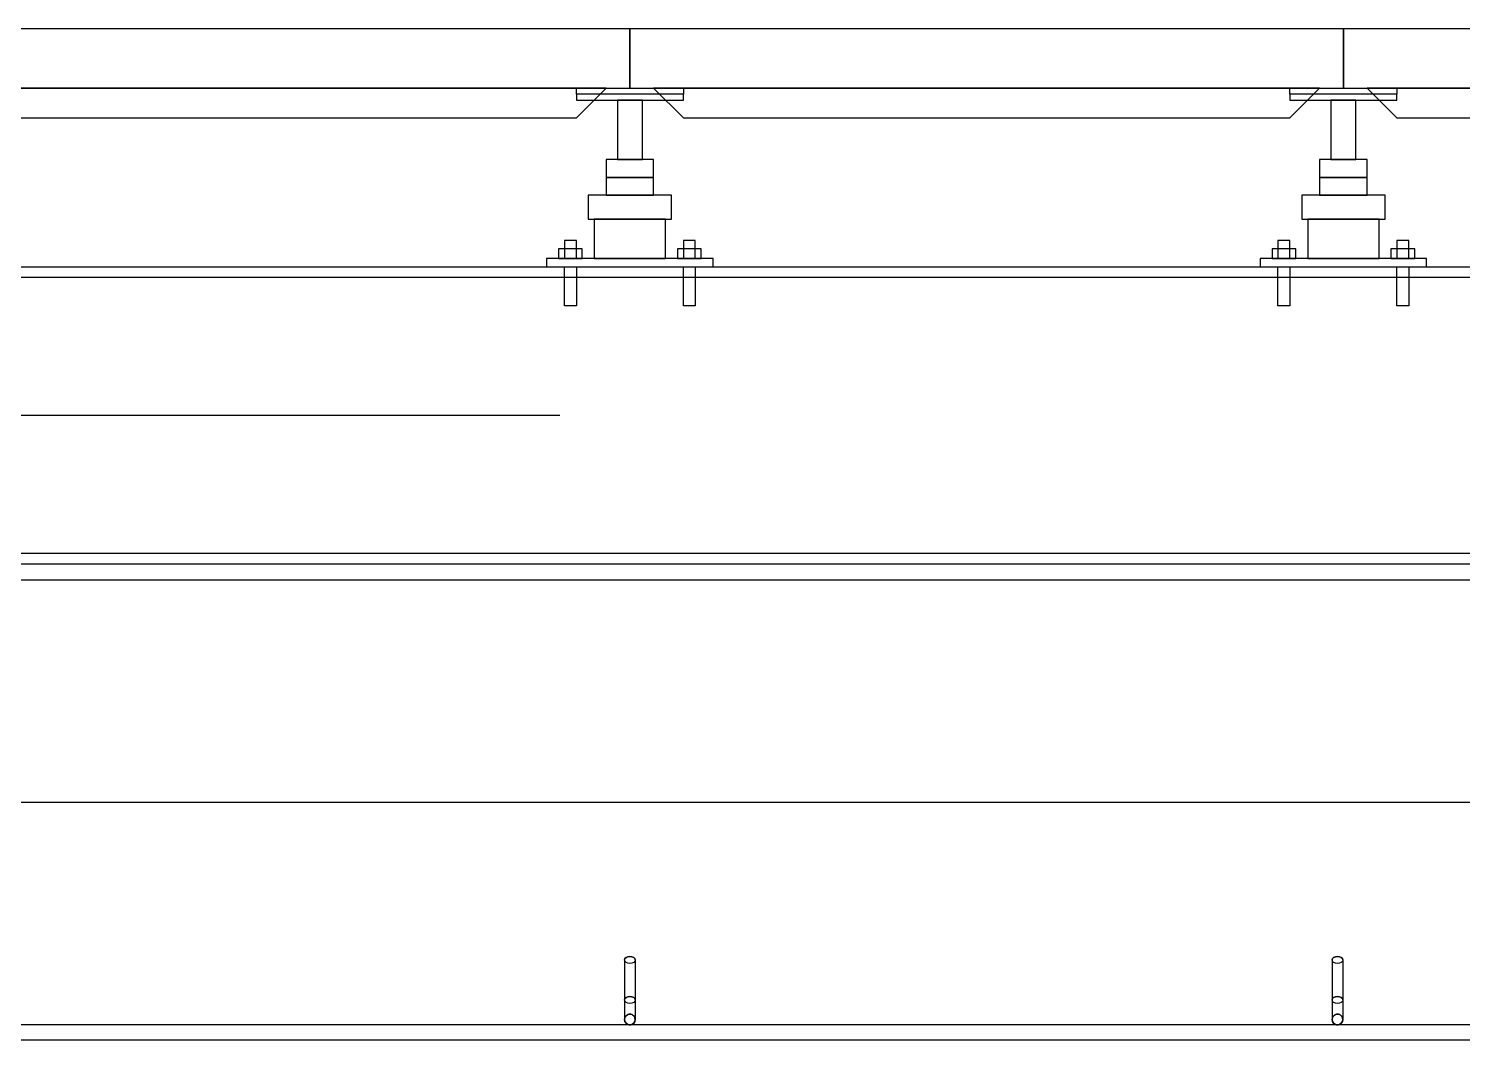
# Model space of a CAD drawing. Header units: millimetres. Extents: x -32710 to 654186, y -254124 to 420220.
# Drawn here: x 234494 to 235700, y 385100 to 385950 of the extents above; entities that cross this region are included whole.
import ezdxf

# ---------------------------------------------------------------- set-up
doc = ezdxf.new("R2010")
doc.units = ezdxf.units.MM
doc.header["$LTSCALE"] = 1000
for name, pattern in [('DXK_LINE_DOT2', [3.9198, 1.9599, -1.9599]), ('DXK_LINE_DOT3', [5.9187, 2.979, -0.9799, 0.9799, -0.9799]), ('TPH12-SEC-@E$0$CENTERK5', [6.916, 6.667, -0.083, 0.083, -0.083])]:
    doc.linetypes.add(name, pattern=pattern)
for name, color, linetype in [('MD-20250424-增加TRAY與FS主管位置調整', 7, 'Continuous'), ('Raised Floor', 1, 'Continuous'), ('TPH12-SEC-@E$0$H-SIN', 252, 'TPH12-SEC-@E$0$CENTERK5')]:
    doc.layers.add(name, color=color, linetype=linetype)

# ---------------------------------------------------------------- blocks, each defined once
blk = doc.blocks.new('TPH12-SEC-@E')
at = {"layer": 'TPH12-SEC-@E$0$H-SIN'}
blk.add_line((274800, 385950), (45200, 385950), dxfattribs=at)
blk = doc.blocks.new('A$C62b8fcb1')
at = {"color": 8, "linetype": 'DXK_LINE_DOT2'}
for p, q in [((-41295, 2534), (-32905, 2534)), ((-32905, 2525), (-41295, 2525)), ((-33020, 2293), (-41180, 2293)), ((-37103.2, 1953.5), (-37104.2, 1952.6)), ((-37101.7, 1954.2), (-37103.2, 1953.5)), ((-37100, 1954.4), (-37101.7, 1954.2)), ((-37098.3, 1954.2), (-37100, 1954.4)), ((-37096.8, 1953.5), (-37098.3, 1954.2)), ((-37095.8, 1952.6), (-37096.8, 1953.5)), ((-36508.2, 1953.5), (-36509.2, 1952.6)), ((-36506.7, 1954.2), (-36508.2, 1953.5)), ((-36505, 1954.4), (-36506.7, 1954.2)), ((-36503.3, 1954.2), (-36505, 1954.4)), ((-36501.8, 1953.5), (-36503.3, 1954.2)), ((-36500.8, 1952.6), (-36501.8, 1953.5)), ((-37104.2, 1952.6), (-37104.5, 1951.5)), ((-37104.2, 1950.4), (-37104.5, 1951.5)), ((-37104.5, 1951.5), (-37104.5, 1901.5)), ((-37103.2, 1949.5), (-37104.2, 1950.4)), ((-37101.7, 1948.8), (-37103.2, 1949.5)), ((-37100, 1948.6), (-37101.7, 1948.8)), ((-37098.3, 1948.8), (-37100, 1948.6)), ((-37096.8, 1949.5), (-37098.3, 1948.8)), ((-37095.8, 1950.4), (-37096.8, 1949.5)), ((-37095.5, 1951.5), (-37095.8, 1952.6)), ((-37095.5, 1951.5), (-37095.8, 1950.4)), ((-37095.5, 1951.5), (-37095.5, 1901.5)), ((-36509.2, 1952.6), (-36509.5, 1951.5)), ((-36509.2, 1950.4), (-36509.5, 1951.5)), ((-36509.5, 1951.5), (-36509.5, 1901.5)), ((-36508.2, 1949.5), (-36509.2, 1950.4)), ((-36506.7, 1948.8), (-36508.2, 1949.5)), ((-36505, 1948.6), (-36506.7, 1948.8)), ((-36503.3, 1948.8), (-36505, 1948.6)), ((-36501.8, 1949.5), (-36503.3, 1948.8)), ((-36500.8, 1950.4), (-36501.8, 1949.5)), ((-36500.5, 1951.5), (-36500.8, 1952.6)), ((-36500.5, 1951.5), (-36500.8, 1950.4)), ((-36500.5, 1951.5), (-36500.5, 1901.5)), ((-37104.2, 1919), (-37104.5, 1917.9)), ((-37104.2, 1916.8), (-37104.5, 1917.9)), ((-37103.2, 1920), (-37104.2, 1919)), ((-37103.2, 1915.9), (-37104.2, 1916.8)), ((-37101.7, 1920.6), (-37103.2, 1920)), ((-37100, 1920.8), (-37101.7, 1920.6)), ((-37098.3, 1920.6), (-37100, 1920.8)), ((-37096.8, 1920), (-37098.3, 1920.6)), ((-37095.8, 1919), (-37096.8, 1920)), ((-37095.8, 1916.8), (-37096.8, 1915.9)), ((-37095.5, 1917.9), (-37095.8, 1919)), ((-37095.5, 1917.9), (-37095.8, 1916.8)), ((-36509.2, 1919), (-36509.5, 1917.9)), ((-36509.2, 1916.8), (-36509.5, 1917.9)), ((-36508.2, 1920), (-36509.2, 1919)), ((-36508.2, 1915.9), (-36509.2, 1916.8)), ((-36506.7, 1920.6), (-36508.2, 1920)), ((-36505, 1920.8), (-36506.7, 1920.6)), ((-36503.3, 1920.6), (-36505, 1920.8)), ((-36501.8, 1920), (-36503.3, 1920.6)), ((-36500.8, 1919), (-36501.8, 1920)), ((-36500.8, 1916.8), (-36501.8, 1915.9)), ((-36500.5, 1917.9), (-36500.8, 1919)), ((-36500.5, 1917.9), (-36500.8, 1916.8)), ((-37101.7, 1915.3), (-37103.2, 1915.9)), ((-37103.2, 1904.7), (-37101.7, 1905.7)), ((-37100, 1915), (-37101.7, 1915.3)), ((-37101.7, 1905.7), (-37100, 1906)), ((-37098.3, 1915.3), (-37100, 1915)), ((-37100, 1906), (-37098.3, 1905.7)), ((-37096.8, 1915.9), (-37098.3, 1915.3)), ((-37098.3, 1905.7), (-37098.1, 1905.6)), ((-37098.1, 1905.6), (-37098.3, 1905.7)), ((-37098.1, 1905.6), (-37096.8, 1904.7)), ((-36506.7, 1915.3), (-36508.2, 1915.9)), ((-36508.2, 1904.7), (-36506.7, 1905.7)), ((-36505, 1915), (-36506.7, 1915.3)), ((-36506.7, 1905.7), (-36505, 1906)), ((-36503.3, 1915.3), (-36505, 1915)), ((-36505, 1906), (-36503.3, 1905.7)), ((-36501.8, 1915.9), (-36503.3, 1915.3)), ((-36503.3, 1905.7), (-36503.1, 1905.6)), ((-36503.1, 1905.6), (-36503.3, 1905.7)), ((-36503.1, 1905.6), (-36501.8, 1904.7)), ((-37104.2, 1903.2), (-37104.5, 1901.5)), ((-37104.5, 1901.5), (-37104.3, 1902.3)), ((-37104.5, 1901.5), (-37104.2, 1899.8)), ((-37104.3, 1902.3), (-37104.2, 1903.2)), ((-37104.2, 1903.2), (-37103.2, 1904.7)), ((-37104.2, 1899.8), (-37103.2, 1898.3)), ((-37103.2, 1898.3), (-37101.7, 1897.3)), ((-37101.7, 1897.3), (-37100, 1897)), ((-37100, 1897), (-37098.3, 1897.3)), ((-37098.3, 1897.3), (-37096.8, 1898.3)), ((-37096.8, 1904.7), (-37095.8, 1903.2)), ((-37096.8, 1898.3), (-37095.8, 1899.8)), ((-37095.7, 1902.3), (-37095.8, 1903.2)), ((-37095.5, 1901.5), (-37095.8, 1903.2)), ((-37095.8, 1899.8), (-37095.5, 1901.5)), ((-37095.5, 1901.5), (-37095.7, 1902.3)), ((-36509.2, 1903.2), (-36509.5, 1901.5)), ((-36509.5, 1901.5), (-36509.3, 1902.3)), ((-36509.5, 1901.5), (-36509.2, 1899.8)), ((-36509.3, 1902.3), (-36509.2, 1903.2)), ((-36509.2, 1903.2), (-36508.2, 1904.7)), ((-36509.2, 1899.8), (-36508.2, 1898.3)), ((-36508.2, 1898.3), (-36506.7, 1897.3)), ((-36506.7, 1897.3), (-36505, 1897)), ((-36505, 1897), (-36503.3, 1897.3)), ((-36503.3, 1897.3), (-36501.8, 1898.3)), ((-36501.8, 1904.7), (-36500.8, 1903.2)), ((-36501.8, 1898.3), (-36500.8, 1899.8)), ((-36500.7, 1902.3), (-36500.8, 1903.2)), ((-36500.5, 1901.5), (-36500.8, 1903.2)), ((-36500.8, 1899.8), (-36500.5, 1901.5)), ((-36500.5, 1901.5), (-36500.7, 1902.3))]:
    blk.add_line(p, q, dxfattribs=at)
at = {"color": 8, "linetype": 'Continuous'}
for p, q in [((-41295, 2534), (-32905, 2534)), ((-32905, 2525), (-41295, 2525)), ((-33020, 2293), (-41180, 2293)), ((-35800, 2284), (-38400, 2284)), ((-35817.5, 2284), (-38382.5, 2284)), ((-38390, 2271), (-35810, 2271)), ((-37104.2, 1952.6), (-37103.2, 1953.5)), ((-37103.2, 1953.5), (-37101.7, 1954.2)), ((-37101.7, 1954.2), (-37100, 1954.4)), ((-37100, 1954.4), (-37098.3, 1954.2)), ((-37098.3, 1954.2), (-37096.8, 1953.5)), ((-37096.8, 1953.5), (-37095.8, 1952.6)), ((-36509.2, 1952.6), (-36508.2, 1953.5)), ((-36508.2, 1953.5), (-36506.7, 1954.2)), ((-36506.7, 1954.2), (-36505, 1954.4)), ((-36505, 1954.4), (-36503.3, 1954.2)), ((-36503.3, 1954.2), (-36501.8, 1953.5)), ((-36501.8, 1953.5), (-36500.8, 1952.6)), ((-37104.5, 1951.5), (-37104.2, 1952.6)), ((-37104.5, 1951.5), (-37104.5, 1901.5)), ((-37095.8, 1952.6), (-37095.5, 1951.5)), ((-37095.5, 1951.5), (-37095.5, 1901.5)), ((-36509.5, 1951.5), (-36509.2, 1952.6)), ((-36509.5, 1951.5), (-36509.5, 1901.5)), ((-36500.8, 1952.6), (-36500.5, 1951.5)), ((-36500.5, 1951.5), (-36500.5, 1901.5)), ((-37104.5, 1917.9), (-37104.2, 1919)), ((-37104.2, 1919), (-37103.2, 1920)), ((-37103.2, 1920), (-37101.7, 1920.6)), ((-37101.7, 1920.6), (-37100, 1920.8)), ((-37100, 1920.8), (-37098.3, 1920.6)), ((-37098.3, 1920.6), (-37096.8, 1920)), ((-37096.8, 1920), (-37095.8, 1919)), ((-37095.8, 1919), (-37095.5, 1917.9)), ((-36509.5, 1917.9), (-36509.2, 1919)), ((-36509.2, 1919), (-36508.2, 1920)), ((-36508.2, 1920), (-36506.7, 1920.6)), ((-36506.7, 1920.6), (-36505, 1920.8)), ((-36505, 1920.8), (-36503.3, 1920.6)), ((-36503.3, 1920.6), (-36501.8, 1920)), ((-36501.8, 1920), (-36500.8, 1919)), ((-36500.8, 1919), (-36500.5, 1917.9)), ((-35817.5, 1897), (-38382.5, 1897)), ((-37104.2, 1899.8), (-37104.5, 1901.5)), ((-37103.2, 1898.3), (-37104.2, 1899.8)), ((-37101.7, 1897.3), (-37103.2, 1898.3)), ((-37100, 1897), (-37101.7, 1897.3)), ((-37098.3, 1897.3), (-37100, 1897)), ((-37096.8, 1898.3), (-37098.3, 1897.3)), ((-37095.8, 1899.8), (-37096.8, 1898.3)), ((-37095.5, 1901.5), (-37095.8, 1899.8)), ((-36509.2, 1899.8), (-36509.5, 1901.5)), ((-36508.2, 1898.3), (-36509.2, 1899.8)), ((-36506.7, 1897.3), (-36508.2, 1898.3)), ((-36505, 1897), (-36506.7, 1897.3)), ((-36503.3, 1897.3), (-36505, 1897)), ((-36501.8, 1898.3), (-36503.3, 1897.3)), ((-36500.8, 1899.8), (-36501.8, 1898.3)), ((-36500.5, 1901.5), (-36500.8, 1899.8)), ((-35810, 1884), (-38390, 1884))]:
    blk.add_line(p, q, dxfattribs=at)
at = {"color": 8, "linetype": 'DXK_LINE_DOT3'}
for p, q in [((-33200, 2409), (-41600, 2409)), ((-38843, 2084), (-35357, 2084))]:
    blk.add_line(p, q, dxfattribs=at)
at = {"color": 8, "linetype": 'DXK_LINE_DOT2'}
for centre, start, end in [((-37100, 1901.5), 90, 270), ((-37100, 1901.5), 270, 90), ((-36505, 1901.5), 90, 270), ((-36505, 1901.5), 270, 90)]:
    blk.add_arc(centre, 4.5, start, end, dxfattribs=at)

msp = doc.modelspace()

# ---------------------------------------------------------------- linework, layer by layer
at = {"layer": 'Raised Floor'}
for points in [[(235000, 385950), (234400, 385950), (234400, 385900), (235000, 385900)], [(235600, 385950), (235000, 385950), (235000, 385900), (235600, 385900)], [(236200, 385950), (235600, 385950), (235600, 385900), (236200, 385900)], [(234445, 385875), (234955, 385875), (234980, 385900), (234420, 385900)], [(234955, 385900), (235045, 385900), (235045, 385895), (234955, 385895)], [(234955, 385900), (235045, 385900), (235045, 385895), (234955, 385895)], [(234955, 385890), (235045, 385890), (235045, 385895), (234955, 385895)], [(234955, 385890), (235045, 385890), (235045, 385895), (234955, 385895)], [(235010.5, 385890), (234989.5, 385890), (234989.5, 385840), (235010.5, 385840)], [(235010.5, 385890), (234989.5, 385890), (234989.5, 385840), (235010.5, 385840)], [(235045, 385875), (235555, 385875), (235580, 385900), (235020, 385900)], [(235555, 385900), (235645, 385900), (235645, 385895), (235555, 385895)], [(235555, 385890), (235645, 385890), (235645, 385895), (235555, 385895)], [(235610.5, 385890), (235589.5, 385890), (235589.5, 385840), (235610.5, 385840)], [(235645, 385875), (236155, 385875), (236180, 385900), (235620, 385900)], [(235020, 385840), (234980, 385840), (234980, 385825), (235020, 385825)], [(235020, 385840), (234980, 385840), (234980, 385825), (235020, 385825)], [(235620, 385840), (235580, 385840), (235580, 385825), (235620, 385825)], [(235020, 385825), (234980, 385825), (234980, 385810), (235020, 385810)], [(235020, 385825), (234980, 385825), (234980, 385810), (235020, 385810)], [(235620, 385825), (235580, 385825), (235580, 385810), (235620, 385810)], [(235035, 385810), (234965, 385810), (234965, 385790), (235035, 385790)], [(235035, 385810), (234965, 385810), (234965, 385790), (235035, 385790)], [(235635, 385810), (235565, 385810), (235565, 385790), (235635, 385790)], [(235030, 385790), (234970, 385790), (234970, 385757), (235030, 385757)], [(235030, 385790), (234970, 385790), (234970, 385757), (235030, 385757)], [(235630, 385790), (235570, 385790), (235570, 385757), (235630, 385757)], [(234955, 385772), (234945, 385772), (234945, 385757), (234955, 385757)], [(234955, 385772), (234945, 385772), (234945, 385757), (234955, 385757)], [(235055, 385772), (235045, 385772), (235045, 385757), (235055, 385757)], [(235055, 385772), (235045, 385772), (235045, 385757), (235055, 385757)], [(235555, 385772), (235545, 385772), (235545, 385757), (235555, 385757)], [(235655, 385772), (235645, 385772), (235645, 385757), (235655, 385757)], [(234930, 385750), (235070, 385750), (235070, 385757), (234930, 385757)], [(234930, 385750), (235070, 385750), (235070, 385757), (234930, 385757)], [(234960, 385765), (234940, 385765), (234940, 385757), (234960, 385757)], [(234960, 385765), (234940, 385765), (234940, 385757), (234960, 385757)], [(235060, 385765), (235040, 385765), (235040, 385757), (235060, 385757)], [(235060, 385765), (235040, 385765), (235040, 385757), (235060, 385757)], [(235530, 385750), (235670, 385750), (235670, 385757), (235530, 385757)], [(235560, 385765), (235540, 385765), (235540, 385757), (235560, 385757)], [(235660, 385765), (235640, 385765), (235640, 385757), (235660, 385757)], [(234955, 385717), (234945, 385717), (234945, 385750), (234955, 385750)], [(234955, 385717), (234945, 385717), (234945, 385750), (234955, 385750)], [(235055, 385717), (235045, 385717), (235045, 385750), (235055, 385750)], [(235055, 385717), (235045, 385717), (235045, 385750), (235055, 385750)], [(235555, 385717), (235545, 385717), (235545, 385750), (235555, 385750)], [(235655, 385717), (235645, 385717), (235645, 385750), (235655, 385750)]]:
    msp.add_lwpolyline(points, close=True, dxfattribs=at)

# ---------------------------------------------------------------- block references
msp.add_blockref('TPH12-SEC-@E', (0, 0))
at = {"layer": 'MD-20250424-增加TRAY與FS主管位置調整'}
msp.add_blockref('A$C62b8fcb1', (272100, 383216), dxfattribs=at)

doc.saveas('drawing.dxf')
